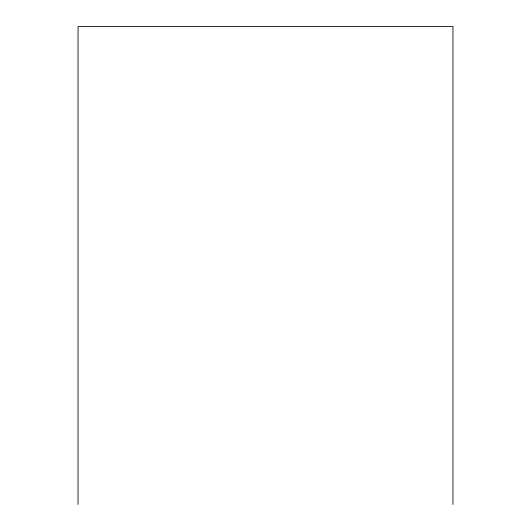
<?xml version="1.0" encoding="UTF-8"?>
<svg xmlns="http://www.w3.org/2000/svg" width="531" height="531" viewBox="0 0 531 531"><rect width="100%" height="100%" fill="white"/><g stroke="black" fill="none" stroke-linecap="round" stroke-linejoin="round"><path stroke-width="0.8" d="M452.963 504.45L452.963 26.55L78.037 26.55L78.037 504.45"/></g></svg>
